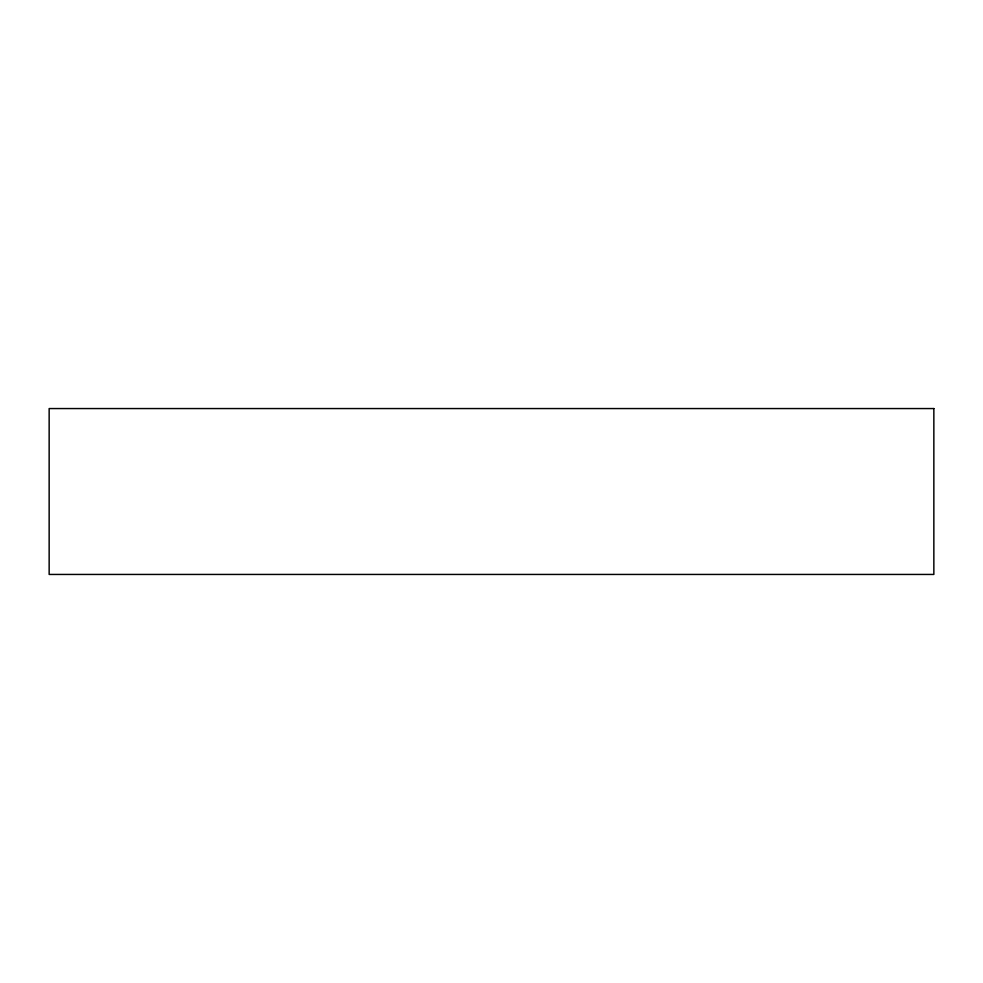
<?xml version="1.0" encoding="UTF-8"?>
<svg xmlns="http://www.w3.org/2000/svg" width="983" height="983" viewBox="0 0 983 983"><rect width="100%" height="100%" fill="white"/><g stroke="black" fill="none" stroke-linecap="round" stroke-linejoin="round"><path stroke-width="1.47" d="M933.85 408.559L49.15 408.559L49.15 574.441L933.85 574.441L933.85 408.559"/></g></svg>
